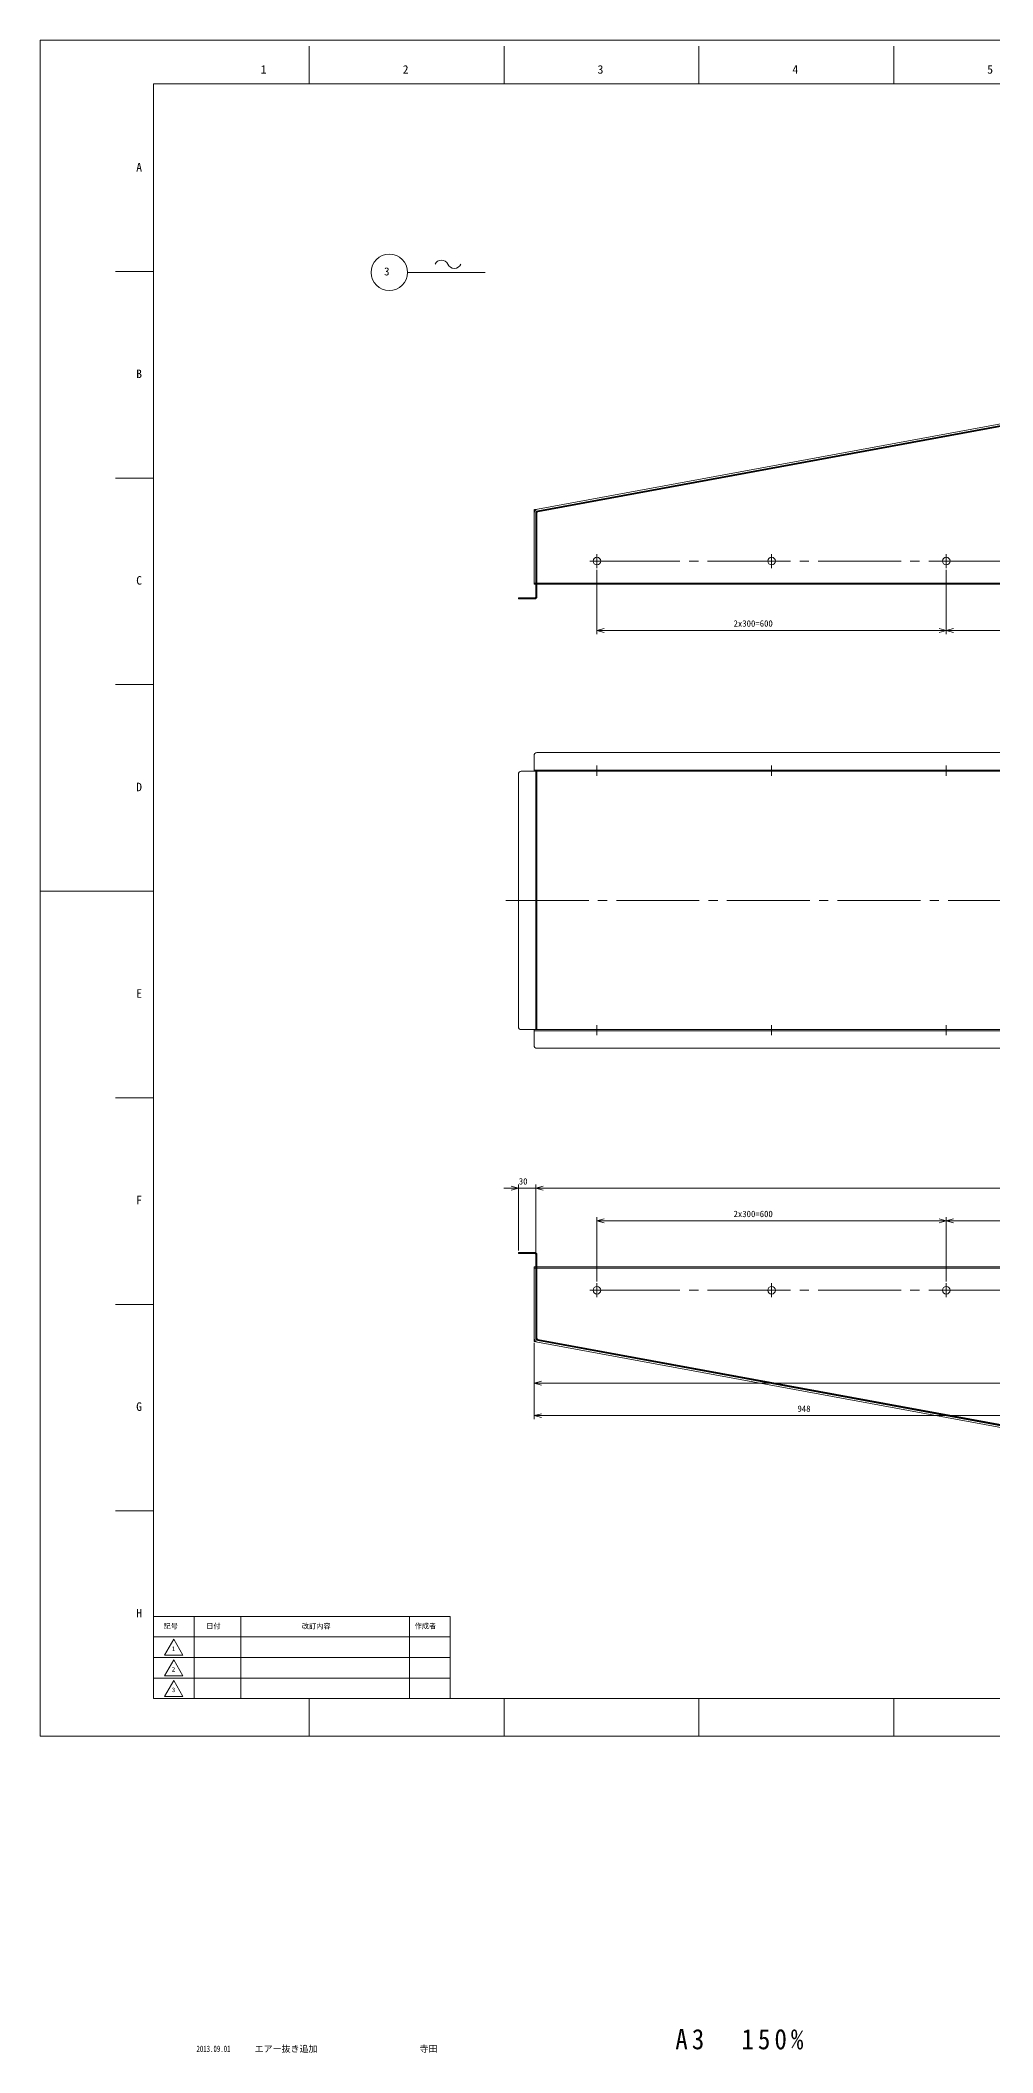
# Model space of a CAD drawing. Units: millimetres at full size. Extents: x -2070 to 2070, y -1989 to 1469.
# Drawn here: x -2070 to -435, y -1989 to 1469 of the extents above; entities that cross this region are included whole.
import ezdxf
from ezdxf.enums import TextEntityAlignment as Align

# ---------------------------------------------------------------- set-up
doc = ezdxf.new("R2010")
doc.units = ezdxf.units.MM
doc.header["$LTSCALE"] = 15.8308
doc.linetypes.add('CHAIN2', pattern=[12, 9, -1, 1, -1])
for name, color, linetype, lineweight in [('0-0_90_FRAME', 2, 'Continuous', 9), ('0-1_91_BLANK', 6, 'Continuous', 9), ('0-2_08_DIM', 3, 'Continuous', 9), ('0-3_04_HIDDEN', 7, 'Continuous', 9), ('0-4_05_CENTER', 2, 'CHAIN2', 9), ('0-5_0', 134, 'Continuous', 9), ('0-6_10_DRAFT', 1, 'Continuous', 9)]:
    doc.layers.add(name, color=color, linetype=linetype, lineweight=lineweight)
doc.layers.add('0-8', color=7, linetype='Continuous')
doc.styles.add('ＭＳ ゴシック', font='')
doc.styles.add('ＭＳ Ｐゴシック', font='')
doc.styles.get('ＭＳ ゴシック').set_extended_font_data('MS Gothic')
doc.styles.get('ＭＳ Ｐゴシック').set_extended_font_data('MS PGothic')

# ---------------------------------------------------------------- blocks, each defined once
blk = doc.blocks.new('p1ba05')
at = {"layer": '0-2_08_DIM'}
for centre, start, end in [((-2.954, 0.285), 24.22764, 155.57578), ((0, 1.621), 204.22764, 335.57578)]:
    blk.add_arc(centre, 1.621, start, end, dxfattribs=at)
blk = doc.blocks.new('AM_BALLOON1')
at = {"layer": '0-2_08_DIM'}
blk.add_circle((0, 0), 5, dxfattribs=at)
blk = doc.blocks.new('_Open30')
at = {"layer": '0-2_08_DIM'}
blk.add_line((0, 0), (-1, 0), dxfattribs=at)
blk.add_lwpolyline([(-1, 0.268), (0, 0), (-1, -0.268)], dxfattribs=at)

msp = doc.modelspace()

# ---------------------------------------------------------------- linework, layer by layer
at = {"layer": '0-0_90_FRAME'}
for p, q in [((-1608.62, 1394.49), (-1608.62, 1459.3)), ((-1273.96, 1394.49), (-1273.96, 1459.3)), ((-939.29, 1394.49), (-939.29, 1459.3)), ((-604.62, 1394.49), (-604.62, 1459.3)), ((-1876.27, 1071.81), (-1941.08, 1071.81)), ((-1876.27, 716.83), (-1941.08, 716.83)), ((-1876.27, 361.84), (-1941.08, 361.84)), ((-1876.27, -348.13), (-1941.08, -348.13)), ((-1876.27, -703.12), (-1941.08, -703.12)), ((-1876.27, -1058.1), (-1941.08, -1058.1)), ((-1608.62, -1445.3), (-1608.62, -1380.78)), ((-1273.96, -1445.3), (-1273.96, -1380.78)), ((-939.29, -1445.3), (-939.29, -1380.78)), ((-604.62, -1445.3), (-604.62, -1380.78))]:
    msp.add_line(p, q, dxfattribs=at)
at = {"layer": '0-0_90_FRAME', "color": 6}
msp.add_line((-2070.5, 6.85), (-1876.27, 6.85), dxfattribs=at)
at = {"layer": '0-0_90_FRAME', "color": 134}
for p, q in [((-1806.27, -1380.78), (-1806.27, -1239.35)), ((-1726.27, -1380.78), (-1726.27, -1239.35)), ((-1436.27, -1380.78), (-1436.27, -1239.35)), ((-1876.27, -1274.71), (-1366.27, -1274.71)), ((-1876.27, -1310.06), (-1366.27, -1310.06)), ((-1876.27, -1345.42), (-1366.27, -1345.42))]:
    msp.add_line(p, q, dxfattribs=at)
at = {"layer": '0-0_90_FRAME', "color": 6}
msp.add_lwpolyline([(-1876.27, -1380.78), (2005.69, -1380.78), (2005.69, 1394.49), (-1876.27, 1394.49)], close=True, dxfattribs=at)
at = {"layer": '0-0_90_FRAME', "color": 134}
for points in [[(-1876.27, -1380.78), (-1366.27, -1380.78), (-1366.27, -1239.35), (-1876.27, -1239.35)], [(-1857.18, -1306.31), (-1841.27, -1278.75), (-1825.36, -1306.31)], [(-1857.18, -1341.67), (-1841.27, -1314.11), (-1825.36, -1341.67)], [(-1857.18, -1377.02), (-1841.27, -1349.46), (-1825.36, -1377.02)]]:
    msp.add_lwpolyline(points, close=True, dxfattribs=at)
at = {"layer": '0-1_91_BLANK'}
msp.add_lwpolyline([(-2070.5, -1445.3), (2070.5, -1445.3), (2070.5, 1469.3), (-2070.5, 1469.3)], close=True, dxfattribs=at)
at = {"layer": '0-2_08_DIM'}
for p, q in [((-1439.75, 1070.37), (-1306.32, 1070.37)), ((-1114.29, 559.11), (-1114.29, 448.8)), ((-514.29, 559.11), (-514.29, 448.8)), ((-514.29, 559.11), (-514.29, 448.8)), ((-526.79, 455.05), (-1101.79, 455.05)), ((-501.79, 455.05), (73.21, 455.05)), ((-1261.79, -503.65), (-1274.29, -503.65)), ((-1249.29, -610.74), (-1249.29, -497.4)), ((-1219.29, -503.65), (-1249.29, -503.65)), ((-1219.29, -614.74), (-1219.29, -497.4)), ((-1219.29, -614.74), (-1219.29, -497.4)), ((778.21, -503.65), (-1206.79, -503.65)), ((-1206.79, -503.65), (-1194.29, -503.65)), ((-1114.29, -663.71), (-1114.29, -553.4)), ((-526.79, -559.65), (-1101.79, -559.65)), ((-514.29, -663.71), (-514.29, -553.4)), ((-514.29, -663.71), (-514.29, -553.4)), ((-501.79, -559.65), (73.21, -559.65)), ((-1222.29, -769.23), (-1222.29, -844.79)), ((-1222.29, -770.32), (-1222.29, -900.62)), ((-1209.79, -838.54), (781.21, -838.54)), ((-287.15, -894.37), (-1209.79, -894.37))]:
    msp.add_line(p, q, dxfattribs=at)
for points in [[(-1222.29, 656.77), (-1222.29, 662.6), (-1216.56, 663.66)], [(-1222.29, -761.37), (-1222.29, -767.19), (-1216.56, -768.25)]]:
    msp.add_lwpolyline(points, dxfattribs=at)
at = {"layer": '0-3_04_HIDDEN'}
for p, q in [((-274.74, 834.2), (-1216.01, 660.71)), ((-274.38, 832.24), (-1215.65, 658.74)), ((-1219.29, 534.27), (-1219.29, 656.77)), ((-1217.29, 534.27), (-1217.29, 656.77)), ((793.71, 214.98), (-1222.29, 214.98)), ((-1219.29, -231.02), (-1219.29, 212.98)), ((793.71, -233.02), (-1222.29, -233.02)), ((-1219.29, -638.86), (-1219.29, -761.37)), ((-1217.29, -638.86), (-1217.29, -761.37)), ((-274.74, -938.8), (-1216.01, -765.3)), ((-274.38, -936.83), (-1215.65, -763.33))]:
    msp.add_line(p, q, dxfattribs=at)
for centre, radius, start, end in [((-1215.29, 656.77), 4, 100.44365, 180), ((-1215.29, 656.77), 2, 100.44365, 180), ((-1215.29, -761.37), 4, 180, 259.55635), ((-1215.29, -761.37), 2, 180, 259.55635)]:
    msp.add_arc(centre, radius, start, end, dxfattribs=at)
at = {"layer": '0-4_05_CENTER'}
for p, q in [((-1102.26, 574.27), (-1126.32, 574.27)), ((-1114.29, 586.3), (-1114.29, 562.24)), ((-1114.29, 574.27), (685.71, 574.27)), ((-802.26, 574.27), (-826.32, 574.27)), ((-814.29, 586.3), (-814.29, 562.24)), ((-502.26, 574.27), (-526.32, 574.27)), ((-514.29, 586.3), (-514.29, 562.24)), ((-1114.29, 205.32), (-1114.29, 222.67)), ((-814.29, 205.32), (-814.29, 222.67)), ((-514.29, 205.32), (-514.29, 222.67)), ((-1270.96, -9.02), (842.39, -9.02)), ((-1114.29, -223.36), (-1114.29, -240.71)), ((-814.29, -223.36), (-814.29, -240.71)), ((-514.29, -223.36), (-514.29, -240.71)), ((-1102.26, -678.86), (-1126.32, -678.86)), ((-1114.29, -690.9), (-1114.29, -666.83)), ((-1114.29, -678.86), (685.71, -678.86)), ((-802.26, -678.86), (-826.32, -678.86)), ((-814.29, -690.9), (-814.29, -666.83)), ((-502.26, -678.86), (-526.32, -678.86)), ((-514.29, -690.9), (-514.29, -666.83))]:
    msp.add_line(p, q, dxfattribs=at)
at = {"layer": '0-5_0'}
for p, q in [((-275.28, 837.15), (-1216.56, 663.66)), ((-1222.29, 534.27), (-1222.29, 656.77)), ((-1222.29, 536.27), (793.71, 536.27)), ((-1222.29, 534.27), (793.71, 534.27)), ((-1219.29, 513.27), (-1219.29, 534.27)), ((-1217.29, 513.27), (-1217.29, 534.27)), ((-1221.29, 509.27), (-1249.29, 509.27)), ((788.71, 244.98), (-1217.29, 244.98)), ((-1249.29, -226.02), (-1249.29, 207.98)), ((-1244.29, 212.98), (815.71, 212.98)), ((-1222.29, 239.98), (-1222.29, 212.98)), ((-1217.29, -231.02), (-1217.29, 212.98)), ((815.71, -231.02), (-1244.29, -231.02)), ((-1222.29, -231.02), (-1222.29, -258.02)), ((788.71, -263.02), (-1217.29, -263.02)), ((-1221.29, -613.86), (-1249.29, -613.86)), ((-1219.29, -617.86), (-1219.29, -638.86)), ((-1217.29, -617.86), (-1217.29, -638.86)), ((-1222.29, -638.86), (793.71, -638.86)), ((-1222.29, -638.86), (-1222.29, -761.37)), ((-1222.29, -640.86), (793.71, -640.86)), ((-275.28, -941.75), (-1216.56, -768.25))]:
    msp.add_line(p, q, dxfattribs=at)
for points in [[(-1249.29, 509.27), (-1249.29, 511.27), (-1221.29, 511.27)], [(-1249.29, -613.86), (-1249.29, -615.86), (-1221.29, -615.86)]]:
    msp.add_lwpolyline(points, dxfattribs=at)
for centre in [(-1114.29, 574.27), (-814.29, 574.27), (-514.29, 574.27), (-1114.29, -678.86), (-814.29, -678.86), (-514.29, -678.86)]:
    msp.add_circle(centre, 6.5, dxfattribs=at)
for centre, radius, start, end in [((-1215.29, 656.77), 7, 100.44365, 180), ((-1221.29, 513.27), 4, 270, 0), ((-1221.29, 513.27), 2, 270, 0), ((-1217.29, 239.98), 5, 90, 180), ((-1244.29, 207.98), 5, 90, 180), ((-1244.29, -226.02), 5, 180, 270), ((-1217.29, -258.02), 5, 180, 270), ((-1221.29, -617.86), 4, 0, 90), ((-1221.29, -617.86), 2, 0, 90), ((-1215.29, -761.37), 7, 180, 259.55635)]:
    msp.add_arc(centre, radius, start, end, dxfattribs=at)
at = {"layer": '0-6_10_DRAFT'}
for p, q in [((-274.56, 833.22), (-1215.83, 659.72)), ((-1218.29, 656.77), (-1218.29, 513.27)), ((-1221.29, 510.27), (-1249.29, 510.27)), ((-1221.29, -614.86), (-1249.29, -614.86)), ((-1218.29, -761.37), (-1218.29, -617.86)), ((-274.56, -937.81), (-1215.83, -764.32))]:
    msp.add_line(p, q, dxfattribs=at)
for points in [[(-1215.83, 659.72), (-1218.29, 659.27), (-1218.29, 656.77)], [(-1215.83, -764.32), (-1218.29, -763.86), (-1218.29, -761.37)]]:
    msp.add_lwpolyline(points, dxfattribs=at)
for centre, start, end in [((-1215.29, 656.77), 100.44365, 180), ((-1221.29, 513.27), 270, 0), ((-1221.29, -617.86), 0, 90), ((-1215.29, -761.37), 180, 259.55635)]:
    msp.add_arc(centre, 3, start, end, dxfattribs=at)

# ---------------------------------------------------------------- block references
at = {"layer": '0-2_08_DIM'}
for name, p, xscale, yscale in [('AM_BALLOON1', (-1471.05, 1070.41), 6.25, 6.25), ('p1ba05', (-1359.25, 1077.21), 7.5, 7.5), ('_Open30', (-514.29, 455.05), 12.5, 12.5), ('_Open30', (-1249.29, -503.65), 12.5, 12.5), ('_Open30', (-514.29, -559.65), 12.5, 12.5)]:
    msp.add_blockref(name, p, dxfattribs=dict(at, xscale=xscale, yscale=yscale))
at = {"layer": '0-2_08_DIM', "xscale": 12.5, "yscale": 12.5, "rotation": 180}
for p in [(-1114.29, 455.05), (-514.29, 455.05), (-1219.29, -503.65), (-1219.29, -503.65), (-1114.29, -559.65), (-514.29, -559.65), (-1222.29, -838.54), (-1222.29, -894.37)]:
    msp.add_blockref('_Open30', p, dxfattribs=at)

# ---------------------------------------------------------------- texts
at = {"layer": '0-0_90_FRAME', "color": 134}
for s, height, style, p in [('1', 14.66, 'ＭＳ ゴシック', (-1691.95, 1407.4)), ('2', 14.66, 'ＭＳ ゴシック', (-1447.96, 1407.4)), ('3', 14.66, 'ＭＳ ゴシック', (-1113.29, 1407.4)), ('4', 14.66, 'ＭＳ ゴシック', (-778.62, 1407.4)), ('5', 14.66, 'ＭＳ ゴシック', (-443.96, 1407.4)), ('A', 14.66, 'ＭＳ ゴシック', (-1905.71, 1239.3)), ('B', 14.66, 'ＭＳ ゴシック', (-1905.71, 884.32)), ('C', 14.66, 'ＭＳ ゴシック', (-1905.71, 529.33)), ('D', 14.66, 'ＭＳ ゴシック', (-1905.71, 174.35)), ('E', 14.66, 'ＭＳ ゴシック', (-1905.71, -180.64)), ('F', 14.66, 'ＭＳ ゴシック', (-1905.71, -535.62)), ('G', 14.66, 'ＭＳ ゴシック', (-1905.71, -890.61)), ('H', 14.66, 'ＭＳ ゴシック', (-1905.71, -1245.59)), ('記号', 8.798, 'ＭＳ Ｐゴシック', (-1858.72, -1263.03)), ('日付', 8.798, 'ＭＳ Ｐゴシック', (-1785.44, -1263.03)), ('改訂内容', 8.798, 'ＭＳ Ｐゴシック', (-1621.18, -1263.23)), ('作成者', 8.798, 'ＭＳ Ｐゴシック', (-1427.45, -1263.03)), ('1', 7.78, 'ＭＳ ゴシック', (-1844.72, -1301.17)), ('2', 7.78, 'ＭＳ ゴシック', (-1844.72, -1336.53)), ('3', 7.78, 'ＭＳ ゴシック', (-1844.72, -1371.88))]:
    msp.add_text(s, height=height, dxfattribs=dict(at, style=style)).set_placement(p, align=Align.BOTTOM_LEFT)
at = {"layer": '0-0_90_FRAME', "color": 3, "style": 'ＭＳ ゴシック', "width": 0.65}
msp.add_text('2013.09.01', height=11, dxfattribs=at).set_placement((-1802.2, -1991.35), align=Align.BOTTOM_LEFT)
at = {"layer": '0-0_90_FRAME', "color": 3, "style": 'ＭＳ ゴシック'}
for s, p in [('エアー抜き追加', (-1702.24, -1991.35)), ('寺田', (-1419.06, -1991.35))]:
    msp.add_text(s, height=11, dxfattribs=at).set_placement(p, align=Align.BOTTOM_LEFT)
at = {"layer": '0-2_08_DIM', "style": 'ＭＳ ゴシック'}
for s, p in [('2x300=600', (-879.64, 458.18)), ('30', (-1248.57, -500.53)), ('2x300=600', (-879.64, -556.52)), ('948', (-769.9, -891.25))]:
    msp.add_text(s, height=11, dxfattribs=at).set_placement(p, align=Align.BOTTOM_LEFT)
at = {"layer": '0-5_0', "style": 'ＭＳ ゴシック'}
msp.add_text('3', height=13.75, dxfattribs=at).set_placement((-1479.98, 1061.04), align=Align.BOTTOM_LEFT)
at = {"layer": '0-8', "insert": (-979.67, -1983.98), "char_height": 34.82, "attachment_point": 7, "style": 'ＭＳ ゴシック'}
msp.add_mtext('\\T1.33;\\W0.9;A3\u3000150%', dxfattribs=at)

doc.saveas('drawing.dxf')
